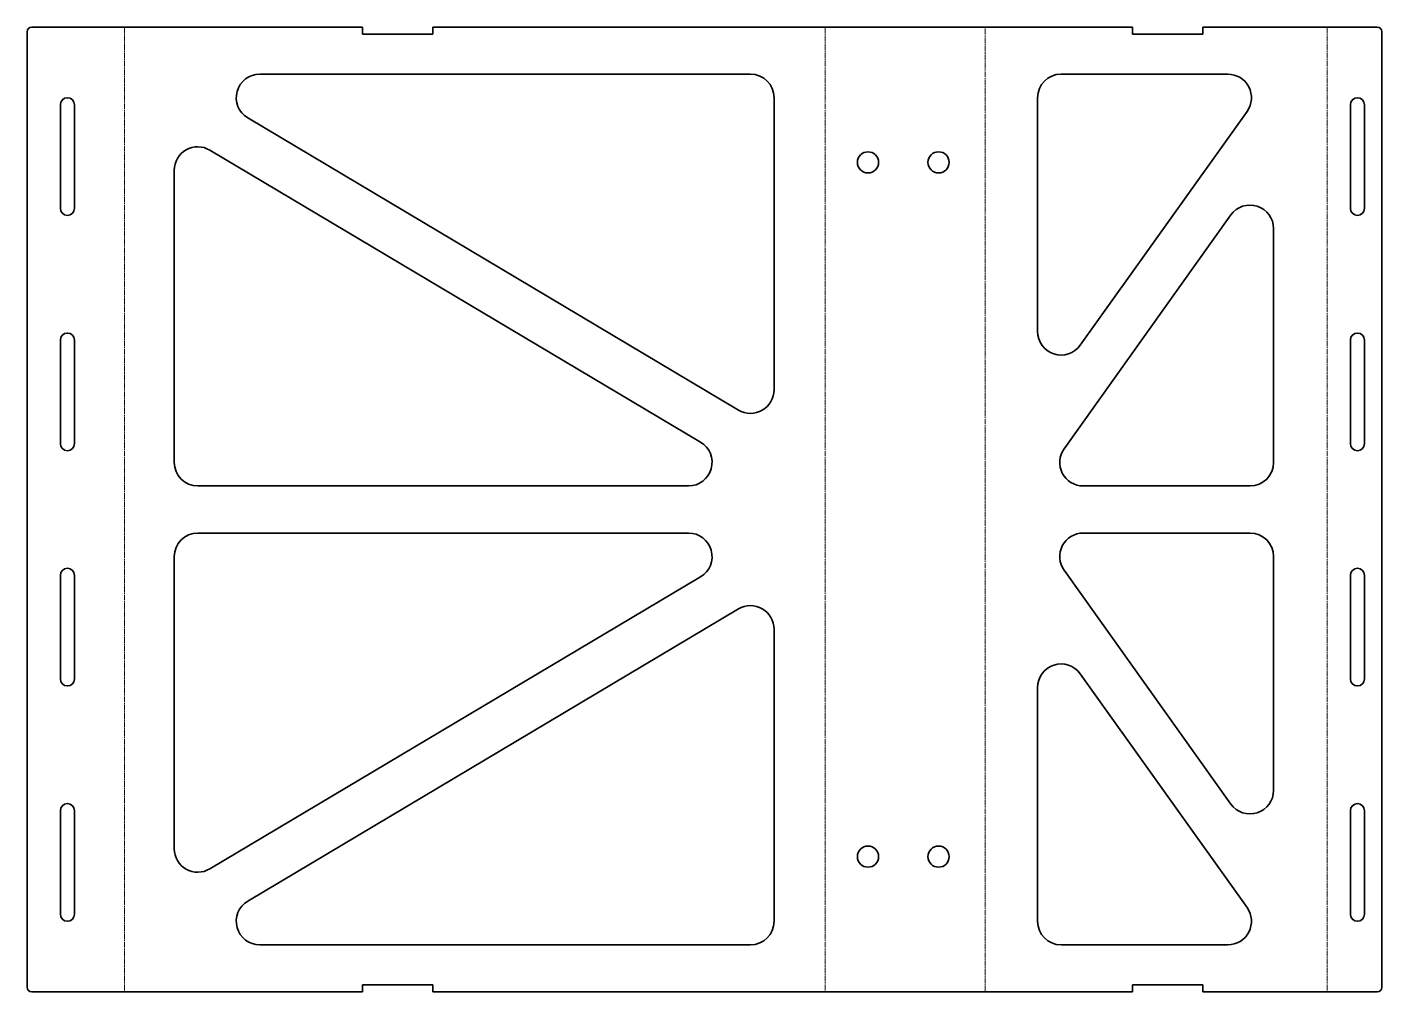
# Model space of a CAD drawing. Header units: inches. Extents: x 0 to 576, y 0 to 410.
import ezdxf

# ---------------------------------------------------------------- set-up
doc = ezdxf.new("R2010")
doc.units = ezdxf.units.IN
doc.header["$MEASUREMENT"] = 0
doc.linetypes.add('Chain', pattern=[13.68, 9.12, -1.14, 2.28, -1.14])
doc.layers.add('SIMUMAK Bend Centerline (ISO)', color=7, linetype='Chain', lineweight=9)
doc.layers.add('SIMUMAK Visible (ISO)', color=7, linetype='Continuous', lineweight=35)

# ---------------------------------------------------------------- blocks, each defined once
blk = doc.blocks.new('PTM-03-FITVL106B02_Sheet_5_PTM-03-FITVL106B02 (desplegada)')
at = {"layer": 'SIMUMAK Bend Centerline (ISO)', "ltscale": 0.263158}
for p, q in [((-246.61, 205), (-246.61, -205)), ((51.31, 205), (51.31, -205)), ((119.27, -205), (119.27, 205)), ((264.73, 205), (264.73, -205))]:
    blk.add_line(p, q, dxfattribs=at)
at = {"layer": 'SIMUMAK Visible (ISO)'}
for p, q in [((-287.95, -203), (-287.95, 203)), ((-285.95, 205), (-145.41, 205)), ((-145.41, 202), (-145.41, 205)), ((-115.41, 202), (-145.41, 202)), ((181.9, 205), (-115.41, 205)), ((-115.41, 205), (-115.41, 202)), ((181.9, 202), (181.9, 205)), ((211.9, 202), (181.9, 202)), ((211.9, 205), (211.9, 202)), ((285.95, 205), (211.9, 205)), ((287.95, 203), (287.95, -203)), ((-189.05, 185), (19.58, 185)), ((151.57, 185), (222.48, 185)), ((29.58, 175), (29.58, 50.86)), ((141.57, 75.65), (141.57, 175)), ((-273.82, 128), (-273.82, 172)), ((-267.82, 172), (-267.82, 128)), ((230.62, 169.19), (159.7, 69.84)), ((274.55, 128), (274.55, 172)), ((280.55, 172), (280.55, 128)), ((14.47, 42.27), (-194.16, 166.41)), ((-210.29, 152.73), (-1.67, 28.59)), ((-225.41, 20), (-225.41, 144.14)), ((152.85, 25.81), (223.76, 125.16)), ((241.9, 119.35), (241.9, 20)), ((-273.82, 28), (-273.82, 72)), ((-267.82, 72), (-267.82, 28)), ((274.55, 28), (274.55, 72)), ((280.55, 72), (280.55, 28)), ((-6.78, 10), (-215.41, 10)), ((231.9, 10), (160.99, 10)), ((-215.41, -10), (-6.78, -10)), ((160.99, -10), (231.9, -10)), ((-225.41, -144.14), (-225.41, -20)), ((241.9, -20), (241.9, -119.35)), ((-273.82, -72), (-273.82, -28)), ((-267.82, -28), (-267.82, -72)), ((-1.67, -28.59), (-210.29, -152.73)), ((223.76, -125.16), (152.85, -25.81)), ((274.55, -72), (274.55, -28)), ((280.55, -28), (280.55, -72)), ((-194.16, -166.41), (14.47, -42.27)), ((29.58, -50.86), (29.58, -175)), ((159.7, -69.84), (230.62, -169.19)), ((141.57, -175), (141.57, -75.65)), ((-273.82, -172), (-273.82, -128)), ((-267.82, -128), (-267.82, -172)), ((274.55, -172), (274.55, -128)), ((280.55, -128), (280.55, -172)), ((19.58, -185), (-189.05, -185)), ((222.48, -185), (151.57, -185)), ((-285.95, -205), (-145.41, -205)), ((-145.41, -205), (-145.41, -202)), ((-145.41, -202), (-115.41, -202)), ((-115.41, -202), (-115.41, -205)), ((-115.41, -205), (181.9, -205)), ((181.9, -205), (181.9, -202)), ((181.9, -202), (211.9, -202)), ((211.9, -202), (211.9, -205)), ((285.95, -205), (211.9, -205))]:
    blk.add_line(p, q, dxfattribs=at)
for centre in [(69.5, 147.5), (99.5, 147.5), (69.5, -147.5), (99.5, -147.5)]:
    blk.add_circle(centre, 4.5, dxfattribs=at)
at = {"layer": 'SIMUMAK Visible (ISO)', "extrusion": (0, 0, -1)}
for centre, start, end in [((285.95, 203), 0, 90), ((-285.95, 203), 90, 180), ((285.95, -203), 270, 0), ((-285.95, -203), 180, 270)]:
    blk.add_arc(centre, 2, start, end, dxfattribs=at)
at = {"layer": 'SIMUMAK Visible (ISO)'}
for centre, radius, start, end in [((-189.05, 175), 10, 90, 239.24573), ((19.58, 175), 10, 360, 90), ((151.57, 175), 10, 90, 180), ((222.48, 175), 10, 324.48258, 90), ((-270.82, 172), 3, 360, 180), ((277.55, 172), 3, 0, 180), ((-215.41, 144.14), 10, 59.24573, 180), ((-270.82, 128), 3, 180, 0), ((231.9, 119.35), 10, 0, 144.48258), ((277.55, 128), 3, 180, 0), ((-270.82, 72), 3, 0, 180), ((151.57, 75.65), 10, 180, 324.48258), ((277.55, 72), 3, 0, 180), ((19.58, 50.86), 10, 239.24573, 360), ((-270.82, 28), 3, 180, 360), ((-6.78, 20), 10, 270, 59.24573), ((160.99, 20), 10, 144.48258, 270), ((277.55, 28), 3, 180, 360), ((-215.41, 20), 10, 180, 270), ((231.9, 20), 10, 270, 360), ((-215.41, -20), 10, 90, 180), ((-6.78, -20), 10, 300.75427, 90), ((160.99, -20), 10, 90, 215.51742), ((231.9, -20), 10, 0, 90), ((-270.82, -28), 3, 360, 180), ((277.55, -28), 3, 360, 180), ((19.58, -50.86), 10, 0, 120.75427), ((151.57, -75.65), 10, 35.51742, 180), ((-270.82, -72), 3, 180, 0), ((277.55, -72), 3, 180, 0), ((231.9, -119.35), 10, 215.51742, 0), ((-270.82, -128), 3, 0, 180), ((277.55, -128), 3, 0, 180), ((-215.41, -144.14), 10, 180, 300.75427), ((-189.05, -175), 10, 120.75427, 270), ((-270.82, -172), 3, 180, 0), ((222.48, -175), 10, 270, 35.51742), ((277.55, -172), 3, 180, 0), ((19.58, -175), 10, 270, 360), ((151.57, -175), 10, 180, 270)]:
    blk.add_arc(centre, radius, start, end, dxfattribs=at)

msp = doc.modelspace()

# ---------------------------------------------------------------- block references
msp.add_blockref('PTM-03-FITVL106B02_Sheet_5_PTM-03-FITVL106B02 (desplegada)', (287.95, 205))

doc.saveas('drawing.dxf')
